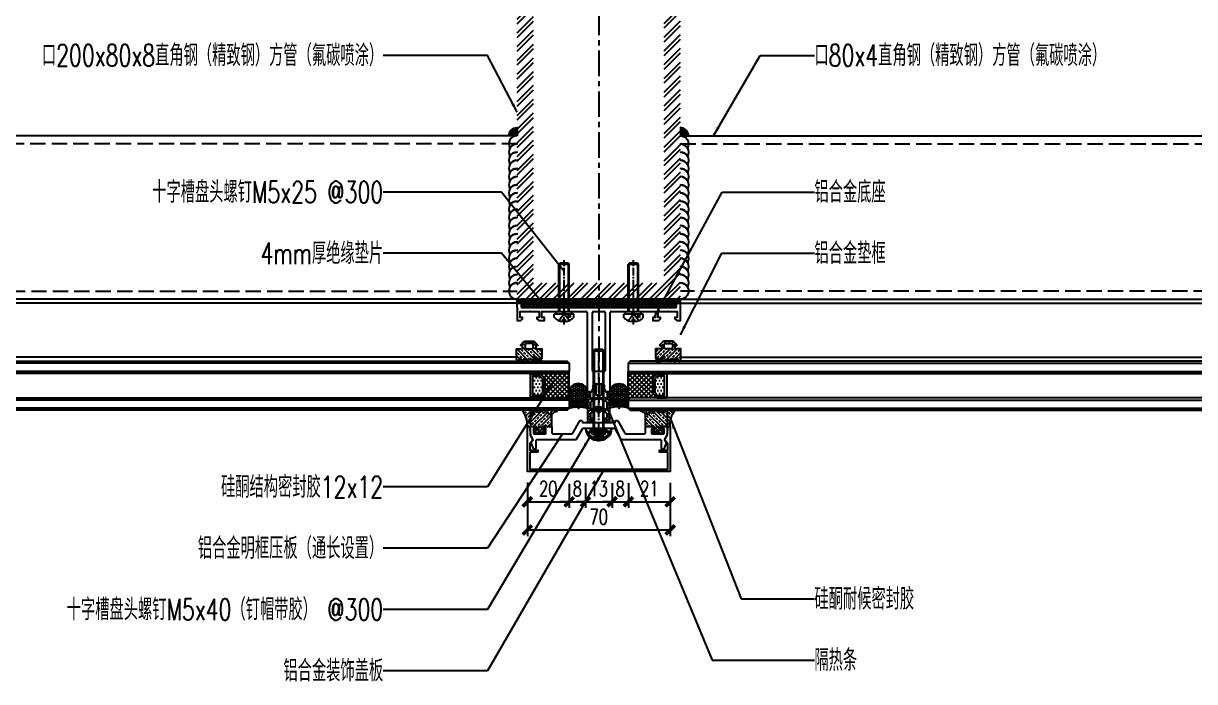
# Model space of a CAD drawing. Extents: x -160106 to 966792, y -663931 to 1550022.
# Drawn here: x -82953 to -82379, y -138871 to -138549 of the extents above; entities that cross this region are included whole.
import ezdxf
from ezdxf.enums import TextEntityAlignment as Align

# ---------------------------------------------------------------- set-up
doc = ezdxf.new("R2010")
doc.units = 0
for name, pattern in [('CENTER', [2, 1.25, -0.25, 0.25, -0.25]), ('ZN-CENTER', [2, 1.25, -0.25, 0.25, -0.25]), ('ZN-DASH', [0.35, 0.25, -0.1])]:
    doc.linetypes.add(name, pattern=pattern)
for name, color, linetype in [('!ZN1-填充-8', 8, 'Continuous'), ('!ZN1-文字-7', 7, 'Continuous'), ('!ZN1-标注-173', 173, 'Continuous'), ('!ZN3-玻璃幕墙-4', 4, 'Continuous'), ('!ZN4-焊缝-8', 8, 'Continuous'), ('!ZN4-辅助材料-1', 1, 'Continuous'), ('!ZN4-配件-11', 11, 'Continuous'), ('!ZN5-钢材投影-40', 40, 'Continuous'), ('!ZN5-铝材投影-112', 112, 'Continuous'), ('!ZN5-铝材断面-6', 6, 'Continuous'), ('!ZN6-虚线-8', 8, 'ZN-DASH'), ('A_Hatch', 8, 'Continuous'), ('bz', 1, 'Continuous'), ('DIM', 173, 'Continuous'), ('pj', 4, 'Continuous'), ('TC', 130, 'Continuous'), ('user', 7, 'Continuous'), ('ZD-BOX', 11, 'Continuous'), ('ZX', 240, 'CENTER'), ('型材截面颜色', 253, 'Continuous'), ('焊缝', 8, 'Continuous')]:
    doc.layers.add(name, color=color, linetype=linetype)
doc.styles.add('DHTEXT-1', font='ROMANS.shx', dxfattribs={"width": 0.7, "bigfont": 'CHINESE.shx'})
doc.styles.add('ZNDimTStyle', font='ROMANS.shx', dxfattribs={"width": 0.7, "bigfont": 'CHINESE.shx'})
doc.styles.add('ZNTextStyle', font='ROMANS.shx', dxfattribs={"width": 0.7, "bigfont": 'CHINESE.shx'})
doc.dimstyles.new('ZN3', dxfattribs={"dimscale": 3, "dimtxt": 2.5, "dimasz": 1.5, "dimexe": 1, "dimexo": 2, "dimgap": 0.9, "dimtad": 1, "dimdec": 0, "dimdsep": 46, "dimtxsty": 'DHTEXT-1', "dimblk": 'ARCHTICK', "dimcen": 2.5, "dimclrd": 173, "dimclre": 173, "dimclrt": 7, "dimazin": 2, "dimtfac": 1, "dimtix": 1, "dimtmove": 2, "dimatfit": 3, "dimfxl": 0, "dimarcsym": 0})
doc.dimstyles.new('ZN机械-3', dxfattribs={"dimscale": 3, "dimtxt": 2.5, "dimasz": 1.5, "dimexe": 1, "dimexo": 2, "dimgap": 0.9, "dimtad": 1, "dimdec": 0, "dimzin": 0, "dimdsep": 46, "dimtxsty": 'ZNDimTStyle', "dimcen": 2.5, "dimdle": 1, "dimclrd": 173, "dimclre": 173, "dimclrt": 7, "dimazin": 2, "dimtfac": 1, "dimtdec": 4, "dimtix": 1, "dimtmove": 2, "dimatfit": 3, "dimfxl": 0, "dimfrac": 2, "dimtolj": 1, "dimtzin": 0, "dimarcsym": 0})
pattern_1 = [(45, (-63849.03507, 7998.2761), (0.2525697034, 0.9260889125), [1.190625, -0.238125, 0, -0.238125])]

# ---------------------------------------------------------------- blocks, each defined once
blk = doc.blocks.new('20250822084406')
at = {"layer": 'A_Hatch'}
h = blk.add_hatch(dxfattribs=at)
h.set_pattern_fill('ANSI32', color=256)
h.set_pattern_definition([(45, (-40, -1e-07), (-3.3676, 3.3676), []), (45, (-37.755, -1e-07), (-3.3676, 3.3676), [])])
h.paths.add_polyline_path([(40, 200), (-40, 200), (-40, 0), (40, 0)])
h.paths.add_polyline_path([(-32, 8), (-32, 192), (32, 192), (32, 8)], flags=16)
blk = doc.blocks.new('基准点')
at = {"layer": 'bz'}
h = blk.add_hatch(color=256, dxfattribs=at)
h.paths.add_polyline_path([(0, 0), (1, 0, 0.414214), (0, 1)])
h.paths.add_polyline_path([(0, 0), (-1, 0, 0.414214), (0, -1)])
for p, q in [((-1, 0), (1, 0)), ((0, 1), (0, -1))]:
    blk.add_line(p, q, dxfattribs=at)
blk.add_circle((0, 0), 1, dxfattribs=at)
blk = doc.blocks.new('20250413090259')
at = {"layer": 'TC', "ltscale": 100}
h = blk.add_hatch(dxfattribs=at)
h.set_pattern_fill('ANSI33', color=256, scale=0.8, style=0)
h.set_pattern_definition([(45, (-231726.0832, -195873.9887), (-1.796051224, 1.796051224), []), (45, (-231724.2872, -195873.9887), (-1.796051224, 1.796051224), [1.27, -0.635])])
edge = h.paths.add_edge_path()
edge.add_arc((-10.47, 1.89), 12.96, 358.10574, 395.75031)
edge.add_line((0.05, 9.46), (3.95, 9.46))
edge.add_line((3.95, 9.46), (3.95, 1.47))
edge.add_line((3.95, 1.47), (2.49, 1.46))
h = blk.add_hatch(dxfattribs=at)
h.set_pattern_fill('ANSI33', color=256, scale=0.8, style=0)
h.set_pattern_definition([(45, (3.953, -1.9913), (-1.79605, 1.79605), []), (45, (5.749, -1.9913), (-1.79605, 1.79605), [1.27, -0.635])])
edge = h.paths.add_edge_path()
edge.add_line((6.6, 9.3), (6.01, 8.31))
edge.add_arc((5.66, 8.65), 0.49, 223.94974, 315.82778, ccw=False)
edge.add_line((5.31, 8.31), (4.72, 9.32))
edge.add_arc((4.47, 9.17), 0.3, 30.04137, 149.83993)
edge.add_line((4.21, 9.32), (3.95, 8.58))
edge.add_line((3.95, 8.58), (3.95, 1.47))
edge.add_line((3.95, 1.47), (5.47, 1.47))
edge.add_line((5.47, 1.47), (6.38, 1.7))
edge.add_arc((6.45, 1.41), 0.3, 0, 104.32272, ccw=False)
edge.add_line((6.75, 1.41), (6.75, -0.13))
edge.add_line((6.75, -0.13), (5.65, -0.13))
edge.add_line((5.65, -0.13), (5.65, -0.43))
edge.add_line((5.65, -0.43), (6.58, -1.91))
edge.add_arc((6.79, -1.69), 0.3, 224.80445, 299.5115)
edge.add_line((6.94, -1.96), (7.59, -1.33))
edge.add_line((7.59, -1.33), (9.42, -1.34))
edge.add_line((9.42, -1.34), (10.05, -1.93))
edge.add_arc((10.19, -1.67), 0.3, 242.24146, 315)
edge.add_line((10.4, -1.88), (11.35, -0.44))
edge.add_line((11.35, -0.44), (11.35, -0.14))
edge.add_line((11.35, -0.14), (10.25, -0.14))
edge.add_line((10.25, -0.14), (10.25, 1.4))
edge.add_arc((10.55, 1.4), 0.3, 75.67728, 180, ccw=False)
edge.add_line((10.63, 1.69), (11.53, 1.46))
edge.add_line((11.53, 1.46), (14.55, 1.46))
edge.add_line((14.55, 1.46), (14.55, 7.36))
edge.add_arc((17.24, 5.8), 3.11, 102.90717, 149.79429, ccw=False)
edge.add_line((16.55, 8.83), (17.05, 8.94))
edge.add_line((17.05, 8.94), (17.15, 9.11))
edge.add_line((17.15, 9.11), (17.06, 9.38))
edge.add_line((17.06, 9.38), (16.89, 9.46))
edge.add_line((16.89, 9.46), (15.39, 9.46))
edge.add_arc((15.39, 7.96), 1.5, 90, 145.12467)
edge.add_line((14.16, 8.82), (13.86, 7.59))
edge.add_arc((13.45, 7.88), 0.5, 209.79462, 325.12467, ccw=False)
edge.add_line((13.01, 7.63), (12.06, 9.29))
edge.add_arc((11.73, 9.02), 0.428, 40.36708, 138.6994)
edge.add_line((11.41, 9.3), (10.82, 8.31))
edge.add_arc((10.56, 8.47), 0.3, 210.46554, 329.03624, ccw=False)
edge.add_line((10.3, 8.32), (9.73, 9.3))
edge.add_arc((9.37, 8.94), 0.503, 44.91652, 135.29533)
edge.add_line((9.01, 9.3), (8.43, 8.3))
edge.add_arc((8.09, 8.62), 0.465, 222.9842, 317.23781, ccw=False)
edge.add_line((7.75, 8.3), (7.17, 9.3))
edge.add_arc((6.88, 9.13), 0.333, 30.40137, 148.17396)
at = {"layer": 'pj', "elevation": 0}
for points in [[(6.6, 9.3), (6.01, 8.31, -0.423847), (5.31, 8.31), (4.72, 9.32, 0.576179), (4.21, 9.32), (3.95, 8.58), (3.95, 1.47), (5.47, 1.47), (6.38, 1.7, -0.489477), (6.75, 1.41), (6.75, -0.13), (5.65, -0.13), (5.65, -0.43), (6.58, -1.91, 0.338029), (6.94, -1.96), (7.59, -1.33), (9.42, -1.34), (10.05, -1.93, 0.328583), (10.4, -1.88), (11.35, -0.44), (11.35, -0.14), (10.25, -0.14), (10.25, 1.4, -0.489477), (10.63, 1.69), (11.53, 1.46), (14.55, 1.46), (14.55, 7.36, -0.207487), (16.55, 8.83), (17.05, 8.94), (17.15, 9.11), (17.06, 9.38), (16.89, 9.46), (15.39, 9.46, 0.245275), (14.16, 8.82), (13.86, 7.59, -0.550494), (13.01, 7.63), (12.06, 9.29, 0.457479), (11.41, 9.3), (10.82, 8.31, -0.569065), (10.3, 8.32), (9.73, 9.3, 0.416151), (9.01, 9.3), (8.43, 8.3, -0.436129), (7.75, 8.3), (7.17, 9.3, 0.564464), (6.6, 9.3)], [(7.65, 0.89), (7.64, 0.78, -0.414214), (8.14, 1.28), (8.87, 1.27, -0.414214), (9.37, 0.77), (9.37, 0.07, -0.414214), (8.87, -0.43), (8.14, -0.43, -0.414214), (7.64, 0.07), (7.64, 0.78)]]:
    blk.add_lwpolyline(points, format="xyb", dxfattribs=at)
at = {"layer": 'pj'}
blk.add_arc((-10.43, 1.91, 0), 12.92, 358.00776, 35.78393, dxfattribs=at)
blk = doc.blocks.new('A$C01A31ABE')
at = {"layer": 'TC'}
h = blk.add_hatch(dxfattribs=at)
h.set_pattern_fill('ANSI37', color=256, scale=0.6, style=0)
h.set_pattern_definition([(45, (-143548.0703, -10930.8618), (-1.347038418, 1.347038418), []), (135, (-143548.0703, -10930.8618), (-1.347038418, -1.347038418), [])])
edge = h.paths.add_edge_path()
edge.add_arc((-2.9, 2.04), 0.2, 116.56505, 180, ccw=False)
edge.add_line((-2.99, 2.22), (-2.81, 2.31))
edge.add_arc((-2.9, 2.49), 0.2, 296.56505, 386.56505)
edge.add_line((-2.72, 2.58), (-3.33, 3.79))
edge.add_arc((-3.5, 3.7), 0.2, 26.56505, 90)
edge.add_line((-3.5, 3.9), (-4.18, 3.9))
edge.add_arc((-4.18, 3.7), 0.2, 90, 180)
edge.add_line((-4.38, 3.7), (-4.38, -1.2))
edge.add_arc((-4.88, -1.2), 0.5, -99.16447, 0, ccw=False)
edge.add_line((-4.96, -1.7), (-5.52, -1.61))
edge.add_arc((-5.6, -2.1), 0.5, 80.83553, 99.16447)
edge.add_line((-5.68, -1.61), (-6.22, -1.69))
edge.add_line((-6.22, -1.69), (-6.24, -1.7))
edge.add_arc((-6.32, -1.2), 0.5, 180, 279.16447, ccw=False)
edge.add_line((-6.82, -1.2), (-6.82, 3.7))
edge.add_arc((-7.02, 3.7), 0.2, 0, 90)
edge.add_line((-7.02, 3.9), (-7.7, 3.9))
edge.add_arc((-7.7, 3.7), 0.2, 90, 153.43495)
edge.add_line((-7.87, 3.79), (-8.48, 2.58))
edge.add_arc((-8.3, 2.49), 0.2, 153.43495, 243.43495)
edge.add_line((-8.39, 2.31), (-8.21, 2.22))
edge.add_arc((-8.3, 2.04), 0.2, 0, 63.43495, ccw=False)
edge.add_line((-8.1, 2.04), (-8.1, -2.4))
edge.add_arc((-8.6, -2.4), 0.5, -63.62073, 0, ccw=False)
edge.add_line((-8.38, -2.85), (-8.95, -3.13))
edge.add_arc((-9.2, -2.7), 0.5, 180, 300.25644, ccw=False)
edge.add_line((-9.7, -2.7), (-9.7, -0.2))
edge.add_arc((-9.9, -0.2), 0.2, 0, 90)
edge.add_line((-9.9, 0), (-10.9, 0))
edge.add_arc((-10.9, -0.2), 0.2, 90, 180)
edge.add_line((-11.1, -0.2), (-11.1, -14.8))
edge.add_arc((-10.9, -14.8), 0.2, 180, 270)
edge.add_line((-10.9, -15), (-9.29, -15))
edge.add_arc((-9.29, -14.8), 0.2, 270, 317.48955)
edge.add_line((-9.14, -14.94), (-8.15, -13.86))
edge.add_arc((-8.3, -13.72), 0.2, 317.48955, 360)
edge.add_line((-8.1, -13.72), (-8.1, -13.2))
edge.add_arc((-8.3, -13.2), 0.2, 0, 90)
edge.add_line((-8.3, -13), (-9.3, -13))
edge.add_arc((-9.3, -12.8), 0.2, 180, 270, ccw=False)
edge.add_line((-9.5, -12.8), (-9.5, -10.48))
edge.add_arc((-9.3, -10.48), 0.2, 116.37927, 180, ccw=False)
edge.add_line((-9.39, -10.3), (-5.82, -8.53))
edge.add_arc((-5.6, -8.98), 0.5, 63.62073, 116.37927, ccw=False)
edge.add_line((-5.38, -8.53), (-1.81, -10.3))
edge.add_arc((-1.9, -10.48), 0.2, 0, 63.62073, ccw=False)
edge.add_line((-1.7, -10.48), (-1.7, -12.8))
edge.add_arc((-1.9, -12.8), 0.2, 270, 360, ccw=False)
edge.add_line((-1.9, -13), (-2.9, -13))
edge.add_arc((-2.9, -13.2), 0.2, 90, 180)
edge.add_line((-3.1, -13.2), (-3.1, -13.72))
edge.add_arc((-2.9, -13.72), 0.2, 180, 222.51045)
edge.add_line((-3.05, -13.86), (-2.06, -14.94))
edge.add_arc((-1.91, -14.8), 0.2, 222.51045, 270)
edge.add_line((-1.91, -15), (-0.3, -15))
edge.add_arc((-0.3, -14.8), 0.2, 270, 360)
edge.add_line((-0.1, -14.8), (-0.1, -0.2))
edge.add_arc((-0.3, -0.2), 0.2, 0, 90)
edge.add_line((-0.3, 0), (-1.3, 0))
edge.add_arc((-1.3, -0.2), 0.2, 90, 180)
edge.add_line((-1.5, -0.2), (-1.5, -2.7))
edge.add_arc((-2, -2.7), 0.5, 239.74356, 360, ccw=False)
edge.add_line((-2.25, -3.13), (-2.82, -2.85))
edge.add_arc((-2.6, -2.4), 0.5, 180, 243.62073, ccw=False)
edge.add_line((-3.1, -2.4), (-3.1, 2.04))
edge = h.paths.add_edge_path(flags=16)
edge.add_line((-5.38, -3.03), (-1.81, -4.8))
edge.add_arc((-1.9, -4.98), 0.2, 0, 63.62073, ccw=False)
edge.add_line((-1.7, -4.98), (-1.7, -8.1))
edge.add_arc((-2.2, -8.1), 0.5, 243.62073, 360, ccw=False)
edge.add_line((-2.42, -8.55), (-5.16, -7.19))
edge.add_arc((-5.6, -8.09), 1, 63.62063, 116.37937)
edge.add_line((-6.04, -7.19), (-8.78, -8.55))
edge.add_arc((-9, -8.1), 0.5, 180, 296.37927, ccw=False)
edge.add_line((-9.5, -8.1), (-9.5, -4.98))
edge.add_arc((-9.3, -4.98), 0.2, 116.37927, 180, ccw=False)
edge.add_line((-9.39, -4.8), (-5.82, -3.03))
edge.add_arc((-5.6, -3.48), 0.5, 63.62038, 116.37962, ccw=False)
at = {"layer": 'pj'}
for points in [[(-3.1, 2.04, -0.284079), (-2.99, 2.22), (-2.81, 2.31, 0.414214), (-2.72, 2.58), (-3.33, 3.79, 0.284079), (-3.5, 3.9), (-4.18, 3.9, 0.414214), (-4.38, 3.7), (-4.38, -1.2, -0.461877), (-4.96, -1.7), (-5.52, -1.61, 0.080146), (-5.68, -1.61), (-6.22, -1.69), (-6.24, -1.7, -0.461877), (-6.82, -1.2), (-6.82, 3.7, 0.414214), (-7.02, 3.9), (-7.7, 3.9, 0.284079), (-7.87, 3.79), (-8.48, 2.58, 0.414214), (-8.39, 2.31), (-8.21, 2.22, -0.284079), (-8.1, 2.04), (-8.1, -2.4, -0.284955), (-8.38, -2.85), (-8.95, -3.13, -0.578843), (-9.7, -2.7), (-9.7, -0.2, 0.414214), (-9.9, 0), (-10.9, 0, 0.414214), (-11.1, -0.2), (-11.1, -14.8, 0.414214), (-10.9, -15), (-9.29, -15, 0.21023), (-9.14, -14.94), (-8.15, -13.86, 0.187644), (-8.1, -13.72), (-8.1, -13.2, 0.414214), (-8.3, -13), (-9.3, -13, -0.414214), (-9.5, -12.8), (-9.5, -10.48, -0.284955), (-9.39, -10.3), (-5.82, -8.53, -0.234357), (-5.38, -8.53), (-1.81, -10.3, -0.284955), (-1.7, -10.48), (-1.7, -12.8, -0.414214), (-1.9, -13), (-2.9, -13, 0.414214), (-3.1, -13.2), (-3.1, -13.72, 0.187644), (-3.05, -13.86), (-2.06, -14.94, 0.21023), (-1.91, -15), (-0.3, -15, 0.414214), (-0.1, -14.8), (-0.1, -0.2, 0.414214), (-0.3, 0), (-1.3, 0, 0.414214), (-1.5, -0.2), (-1.5, -2.7, -0.578843), (-2.25, -3.13), (-2.82, -2.85, -0.284955), (-3.1, -2.4)], [(-5.38, -3.03), (-1.81, -4.8, -0.284955), (-1.7, -4.98), (-1.7, -8.1, -0.556474), (-2.42, -8.55), (-5.16, -7.19, 0.234358), (-6.04, -7.19), (-8.78, -8.55, -0.556474), (-9.5, -8.1), (-9.5, -4.98, -0.284955), (-9.39, -4.8), (-5.82, -3.03, -0.23436)]]:
    blk.add_lwpolyline(points, format="xyb", close=True, dxfattribs=at)
blk = doc.blocks.new('20250822083029')
at = {"layer": '!ZN5-铝材断面-6', "elevation": 0}
for points in [[(-40, -2), (-40, 0), (-38, 0), (-38, -2)], [(-40, -2), (-40, -8.5), (-38.2, -8.5), (-37.3, -7.6), (-37.3, -7), (-38.5, -7), (-38.5, -4), (-34.05, -4), (-33.8, -3.8), (-33.55, -4), (-29.1, -4), (-29.1, -7), (-30.3, -7), (-30.3, -7.6), (-29.4, -8.5), (-26.5, -8.5), (-26.5, -7), (-27.9, -7), (-27.9, -4), (-6.1, -4)], [(6.1, -4), (27.9, -4), (27.9, -7), (26.5, -7), (26.5, -8.5), (29.4, -8.5), (30.3, -7.6), (30.3, -7), (29.1, -7), (29.1, -4), (33.55, -4), (33.8, -3.8), (34.05, -4), (38.5, -4), (38.5, -7), (37.3, -7), (37.3, -7.6), (38.2, -8.5), (40, -8.5), (40, -2), (40, 0), (38, 0), (38, -2), (-38, -2)], [(-5.6, -4.5), (-5.6, -43.4), (-3.5, -43.4), (-2.52, -41.45)], [(-3.1, -33), (-3.1, -4.5)], [(-2.6, -4), (2.6, -4)], [(2.52, -41.45), (3.5, -43.4), (5.6, -43.4), (5.6, -4.5)], [(3.1, -4.5), (3.1, -33)], [(2.6, -33.5), (-2.6, -33.5)], [(-2.88, -40.82), (-2.27, -39.61)], [(-2.1, -39.5), (2.1, -39.5)], [(2.27, -39.61), (2.88, -40.82)], [(-2.61, -41.18), (-2.79, -41.09)], [(2.79, -41.09), (2.61, -41.18)]]:
    blk.add_lwpolyline(points, dxfattribs=at)
at = {"layer": '!ZN5-铝材断面-6'}
for centre, major_axis, start_param, end_param in [((-6.1, -4.5), (0.354, 0.354), 5.497787, 7.068583), ((-2.6, -4.5), (-0.354, 0.354), -0.785398, 0.785398), ((2.6, -4.5), (0.354, 0.354), 5.497787, 7.068583), ((6.1, -4.5), (-0.354, 0.354), -0.785398, 0.785398), ((-2.6, -33), (0.354, 0.354), 2.356194, 3.926991), ((2.6, -33), (-0.354, 0.354), 2.356194, 3.926991), ((-2.1, -39.7), (-0.141, 0.141), -0.785398, 0.321751), ((2.1, -39.7), (-0.141, 0.141), 4.390638, 5.497787), ((-2.7, -40.91), (-0.141, 0.141), 0.321751, 1.892547), ((-2.7, -41.36), (0.141, 0.141), 5.497787, 6.604936), ((-2.7, -41.36), (-0.141, 0.141), 3.463343, 3.926991), ((2.7, -41.36), (-0.141, 0.141), -0.321751, 0.785398), ((2.7, -41.36), (0.141, 0.141), 2.356194, 2.819842), ((2.7, -40.91), (0.141, 0.141), 4.390638, 5.961435)]:
    blk.add_ellipse(centre, major_axis=major_axis, ratio=1, start_param=start_param, end_param=end_param, dxfattribs=at)
blk = doc.blocks.new('*U736')
at = {"color": 0, "linetype": 'ZN-CENTER', "ltscale": 3}
blk.add_line((-6.35, 0), (25.15, 0), dxfattribs=at)
at = {"linetype": 'ByBlock', "ltscale": 10}
for p, q in [((-5, 0.5), (-4, 0.5)), ((-4.54, 2.61), (-1.3, 0.19)), ((-4, 0.5), (-4, -0.5)), ((-2.9, 4.75), (-1.3, 4.75)), ((-1.75, 0.53), (-1.75, 0)), ((-1.3, -4.75), (-1.3, 4.75)), ((-1.3, -3.85), (-1.3, 3.85)), ((-1.3, 3.85), (0, 3.85)), ((0, 0), (-1.3, 0.93)), ((0, -0.7), (-1.3, 0.24)), ((0, 3.85), (0, -3.85)), ((0, 2.5), (22.95, 2.5)), ((0, 2.13), (23.6, 2.13)), ((22.95, -2.5), (22.95, 2.5)), ((22.95, 2.5), (23.7, 2.07)), ((23.7, -2.07), (23.7, 2.07)), ((-4, -0.5), (-5, -0.5)), ((-4.54, -2.61), (-1.3, -0.19)), ((-2.9, -4.75), (-1.3, -4.75)), ((-1.75, -0.53), (-1.75, 0)), ((-1.3, -3.85), (0, -3.85)), ((0, -2.12), (23.6, -2.12)), ((0, -2.5), (22.95, -2.5)), ((22.95, -2.5), (23.7, -2.07))]:
    blk.add_line(p, q, dxfattribs=at)
for centre, start, end in [((0.56, 0.39), 128.43345, 178.89606), ((0.56, -0.39), 181.10394, 231.56655)]:
    blk.add_arc(centre, 5.56, start, end, dxfattribs=at)
at = {"layer": 'Defpoints', "color": 0, "ltscale": 10, "style": 'DHTEXT-1', "width": 0.7}
blk.add_text('M5', height=1, rotation=90, dxfattribs=at).set_placement((-1.91, -2.64), align=Align.CENTER)
blk = doc.blocks.new('*U3376')
at = {"layer": '!ZN1-填充-8'}
h = blk.add_hatch(dxfattribs=at)
h.set_pattern_fill('ANSI37', color=256, scale=0.5, style=0)
h.set_pattern_definition([(45, (6, 0), (-1.12253, 1.12253), []), (135, (6, 0), (-1.12253, -1.12253), [])])
h.paths.add_polyline_path([(0, 5), (0, 19), (1, 18), (14, 18), (14, 17.75), (12, 15.75), (12, 8.25), (14, 6.25), (14, 6), (1, 6)])
for points in [[(18.75, 18), (14, 18), (14, 17.75), (18.75, 17.75)], [(18.75, 6.25), (14, 6.25), (14, 6), (18.75, 6)]]:
    blk.add_hatch(color=256, dxfattribs=at).paths.add_polyline_path(points)
h = blk.add_hatch(dxfattribs=at)
h.set_pattern_fill('DOTS', color=8, style=0)
h.set_pattern_definition([(0, (6, 0), (0.79375, 1.5875), [0, -1.5875])])
h.paths.add_polyline_path([(13, 15.34), (13, 8.66), (14.41, 7.25), (17.8, 7.25), (17.8, 16.75), (14.41, 16.75)])
for p, q in [((0, 23), (473.5, 23)), ((0, 19), (473.5, 19)), ((0, 5), (473.5, 5)), ((0, 1), (473.5, 1))]:
    blk.add_line(p, q, dxfattribs=at)
at = {"layer": '!ZN3-玻璃幕墙-4'}
for points in [[(473.5, 24), (1, 24), (0, 23), (0, 19), (1, 18), (473.5, 18)], [(473.5, 6), (1, 6), (0, 5), (0, 1), (1, 0), (473.5, 0)]]:
    blk.add_lwpolyline(points, dxfattribs=at)
at = {"layer": '!ZN4-辅助材料-1'}
for points in [[(0, 5), (0, 19), (1, 18), (14, 18), (14, 17.75), (12, 15.75), (12, 8.25), (12, 8.25), (14, 6.25), (14, 6), (1, 6), (0, 5)], [(12, 15.75), (12, 8.25), (14, 6.25), (19, 6.25), (19, 17.75), (14, 17.75)], [(18.75, 18), (14, 18), (14, 17.75), (18.75, 17.75)], [(13, 15.34), (13, 8.66), (14.41, 7.25), (17.8, 7.25), (17.8, 16.75), (14.41, 16.75)], [(18.75, 6.25), (14, 6.25), (14, 6), (18.75, 6)]]:
    blk.add_lwpolyline(points, close=True, dxfattribs=at)
blk.add_lwpolyline([(18.4, 17.75), (18.4, 17.65), (14.04, 17.65), (12.1, 15.71), (12.1, 8.29), (14.04, 6.35), (18.4, 6.35), (18.4, 6.25), (18.4, 6.35)], dxfattribs=at)
at = {"layer": 'Defpoints', "color": 250}
for p in [(0, 24), (0, 18), (0, 6), (12, 6), (0, 0)]:
    blk.add_point(p, dxfattribs=at)
blk = doc.blocks.new('20250822090644')
at = {"layer": '!ZN1-填充-8', "ltscale": 50}
h = blk.add_hatch(dxfattribs=at)
h.set_pattern_fill('NET3', color=256, scale=0.5)
h.set_pattern_definition([(0, (-63849.0344, 7996.2761), (0, 1.5875), []), (60, (-63849.0344, 7996.2761), (-1.37481533, 0.79375), []), (120, (-63849.0344, 7996.2761), (-1.37481533, -0.79375), [])])
h.paths.add_polyline_path([(-38, -4), (38, -4), (38, -0.01), (-38, 0)])
at = {"layer": '型材截面颜色', "ltscale": 60}
h = blk.add_hatch(dxfattribs=at)
h.set_pattern_fill('ANSI36', color=256, scale=0.3)
h.set_pattern_definition(pattern_1)
h.paths.add_polyline_path([(-40, 0), (-38, 0), (-38, -2), (-40, -2)])
h = blk.add_hatch(dxfattribs=at)
h.set_pattern_fill('ANSI36', color=256, scale=0.3)
h.set_pattern_definition(pattern_1)
h.paths.add_polyline_path([(40, 0), (38, 0), (38, -2), (40, -2)])
at = {"layer": '!ZN4-辅助材料-1'}
for points in [[(-38, -4), (38, -4), (38, 0), (-38, 0)], [(-40, 0), (-38, 0), (-38, -2), (-40, -2)], [(40, 0), (38, 0), (38, -2), (40, -2)]]:
    blk.add_lwpolyline(points, close=True, dxfattribs=at)
blk = doc.blocks.new('16胶缝')
at = {"layer": '!ZN1-填充-8', "ltscale": 0.1}
h = blk.add_hatch(dxfattribs=at)
h.set_pattern_fill('HONEY', color=256, scale=10, style=0)
h.set_pattern_definition([(5e-15, (-19679.56, -11324.3713), (1.875, 1.08253175), [1.25, -2.5]), (120, (-19679.56, -11324.3713), (-1.874999996, 1.082531757), [1.25, -2.5]), (60, (-19679.56, -11324.3713), (4e-09, 2.165063507), [-2.5, 1.25])])
edge = h.paths.add_edge_path()
edge.add_ellipse((8, 13.4), major_axis=(0, -8.15), ratio=0.981746, start_angle=0, end_angle=360)
h = blk.add_hatch(dxfattribs=at)
h.set_pattern_fill('ANSI36', color=256, scale=10, style=0)
h.set_pattern_definition([(45, (-19679.5754, -11324.3713), (0.66291261, 2.43067956), [3.125, -0.625, 0, -0.625])])
edge = h.paths.add_edge_path()
edge.add_ellipse((8, 13.4), major_axis=(0.87, 8.1), ratio=0.981332, start_angle=124.6263, end_angle=247.3977, ccw=False)
edge.add_arc((0, 10.2), 1.2, 269.9716, 324.4867, ccw=False)
edge.add_line((0, 9), (0, 0))
edge.add_arc((8, -24.9), 26.2, 432.2032, 467.7968, ccw=False)
edge.add_line((16, 0), (16, 9))
edge.add_arc((16, 10.2), 1.23, 216.5906, 269.6986, ccw=False)
at = {"layer": '!ZN4-辅助材料-1', "color": 1, "ltscale": 0.1}
blk.add_arc((8, -24.9), 26.2, 72.2032, 107.7968, dxfattribs=at)
blk.add_ellipse((8, 13.4), major_axis=(0, -8.15), ratio=0.981746, dxfattribs=at)
blk.add_point((8, 0), dxfattribs=at)
blk = doc.blocks.new('胶缝断面')
at = {"color": 7, "ltscale": 0.1, "extrusion": (0, 0, -1), "zscale": -1, "rotation": 180}
blk.add_blockref('16胶缝', (8, 0), dxfattribs=at)
blk = doc.blocks.new('胶缝')
at = {"layer": '!ZN4-辅助材料-1', "rotation": 180}
blk.add_blockref('胶缝断面', (0, 0), dxfattribs=at)
blk = doc.blocks.new('*U723')
at = {"color": 0, "linetype": 'ZN-CENTER', "ltscale": 3}
blk.add_line((-6.35, 0), (40.15, 0), dxfattribs=at)
at = {"linetype": 'ByBlock', "ltscale": 10}
for p, q in [((-5, 0.5), (-4, 0.5)), ((-4.54, 2.61), (-1.3, 0.19)), ((-4, 0.5), (-4, -0.5)), ((-2.9, 4.75), (-1.3, 4.75)), ((-1.75, 0.53), (-1.75, 0)), ((-1.3, -4.75), (-1.3, 4.75)), ((-1.3, -3.85), (-1.3, 3.85)), ((-1.3, 3.85), (0, 3.85)), ((0, 0), (-1.3, 0.93)), ((0, -0.7), (-1.3, 0.24)), ((0, 3.85), (0, -3.85)), ((0, 2.5), (37.95, 2.5)), ((0, 2.13), (38.6, 2.13)), ((37.95, -2.5), (37.95, 2.5)), ((37.95, 2.5), (38.7, 2.07)), ((38.7, -2.07), (38.7, 2.07)), ((-4, -0.5), (-5, -0.5)), ((-4.54, -2.61), (-1.3, -0.19)), ((-2.9, -4.75), (-1.3, -4.75)), ((-1.75, -0.53), (-1.75, 0)), ((-1.3, -3.85), (0, -3.85)), ((0, -2.12), (38.6, -2.12)), ((0, -2.5), (37.95, -2.5)), ((37.95, -2.5), (38.7, -2.07))]:
    blk.add_line(p, q, dxfattribs=at)
for centre, start, end in [((0.56, 0.39), 128.43345, 178.89606), ((0.56, -0.39), 181.10394, 231.56655)]:
    blk.add_arc(centre, 5.56, start, end, dxfattribs=at)
at = {"layer": 'Defpoints', "color": 0, "ltscale": 10, "style": 'DHTEXT-1', "width": 0.7}
blk.add_text('M5', height=1, rotation=90, dxfattribs=at).set_placement((-1.91, -2.64), align=Align.CENTER)
blk = doc.blocks.new('20250822101237', base_point=(-89575.74, -87351.62))
at = {"layer": '!ZN5-铝材断面-6', "elevation": 0}
blk.add_lwpolyline([(-89584.6, -87350.62), (-89584.24, -87350.62, -0.414214), (-89583.74, -87351.12), (-89583.74, -87351.62), (-89567.74, -87351.62), (-89567.74, -87351.12, -0.414214), (-89567.24, -87350.62), (-89566.87, -87350.62, -0.267949), (-89566.44, -87350.87), (-89562.97, -87356.87, 0.267949), (-89562.54, -87357.12), (-89553.33, -87357.12, 0.414214), (-89552.83, -87356.62), (-89552.83, -87354.12, -0.414214), (-89552.33, -87353.62), (-89549.11, -87353.62, -0.339454), (-89548.63, -87353.99), (-89548.54, -87354.31, -0.493145), (-89548.78, -87354.62), (-89549.53, -87354.62, 0.414214), (-89549.83, -87354.92), (-89549.83, -87356.82, 0.414214), (-89549.53, -87357.12), (-89544.03, -87357.12, 0.414214), (-89543.73, -87356.82), (-89543.73, -87354.92, 0.414214), (-89544.03, -87354.62), (-89544.78, -87354.62, -0.493145), (-89545.03, -87354.31), (-89544.94, -87353.99, -0.339454), (-89544.46, -87353.62), (-89542.73, -87353.62, -0.414214), (-89542.23, -87354.12), (-89542.23, -87357.6, -0.118647), (-89542.29, -87357.83), (-89543.32, -87359.85, 0.28644), (-89543.28, -87360.37), (-89542.78, -87361.04, -0.253363), (-89542.71, -87361.51), (-89543.72, -87364.29, -0.315299), (-89544.19, -87364.62), (-89544.46, -87364.62, -0.414214), (-89544.96, -87364.12), (-89544.96, -87360.62, 0.414214), (-89545.46, -87360.12), (-89564.27, -87360.12, -0.267949), (-89564.7, -87359.87), (-89567.59, -87354.87, 0.267949), (-89568.02, -87354.62), (-89583.45, -87354.62, 0.267949), (-89583.88, -87354.87), (-89586.77, -87359.87, -0.267949), (-89587.2, -87360.12), (-89606.01, -87360.12, 0.414214), (-89606.51, -87360.62), (-89606.51, -87364.12, -0.414214), (-89607.01, -87364.62), (-89607.28, -87364.62, -0.315299), (-89607.75, -87364.29), (-89608.76, -87361.51, -0.253363), (-89608.69, -87361.04), (-89608.19, -87360.37, 0.28644), (-89608.15, -87359.85), (-89609.18, -87357.83, -0.118647), (-89609.24, -87357.6), (-89609.24, -87354.12, -0.414214), (-89608.74, -87353.62), (-89607.01, -87353.62, -0.339454), (-89606.53, -87353.99), (-89606.44, -87354.31, -0.493145), (-89606.69, -87354.62), (-89607.44, -87354.62, 0.414214), (-89607.74, -87354.92), (-89607.74, -87356.82, 0.414214), (-89607.44, -87357.12), (-89601.94, -87357.12, 0.414214), (-89601.64, -87356.82), (-89601.64, -87354.92, 0.414214), (-89601.94, -87354.62), (-89602.69, -87354.62, -0.493145), (-89602.93, -87354.31), (-89602.84, -87353.99, -0.339454), (-89602.36, -87353.62), (-89599.14, -87353.62, -0.414214), (-89598.64, -87354.12), (-89598.64, -87356.62, 0.414214), (-89598.14, -87357.12), (-89588.93, -87357.12, 0.267949), (-89588.5, -87356.87), (-89585.03, -87350.87, -0.267949)], format="xyb", close=True, dxfattribs=at)
blk = doc.blocks.new('20250822101408', base_point=(-89575.74, -87283.22))
at = {"layer": '!ZN5-铝材断面-6', "elevation": 0}
blk.add_lwpolyline([(-89609.51, -87366.12), (-89609.51, -87374.42), (-89541.91, -87374.42), (-89541.91, -87366.12), (-89545.91, -87366.12), (-89545.91, -87365.12), (-89541.91, -87365.12), (-89541.91, -87362.12), (-89543.22, -87360.37, -0.28644), (-89543.27, -87359.85), (-89542.21, -87357.77), (-89541.71, -87353.62), (-89540.71, -87353.62), (-89540.71, -87375.62), (-89610.71, -87375.62), (-89610.71, -87353.62), (-89609.71, -87353.62), (-89609.21, -87357.77), (-89608.15, -87359.85, -0.28644), (-89608.19, -87360.37), (-89609.51, -87362.12), (-89609.51, -87365.12), (-89605.51, -87365.12), (-89605.51, -87366.12)], format="xyb", close=True, dxfattribs=at)
blk = doc.blocks.new('6mm-三元乙丙胶条')
at = {"layer": 'TC'}
h = blk.add_hatch(dxfattribs=at)
h.set_pattern_fill('ANSI33', color=256, scale=0.4, angle=-90, style=0)
h.set_pattern_definition([(135, (20798.4202, -134095.806), (-1.796051224, -1.796051224), []), (135, (20798.4202, -134094.01), (-1.796051224, -1.796051224), [1.27, -0.635])])
edge = h.paths.add_edge_path()
edge.add_arc((-0.75, 6.39), 12.39, 262.69501, 272.19432, ccw=False)
edge.add_line((-2.32, -5.9), (-4.11, -5.5))
edge.add_line((-4.11, -5.5), (-5.96, -4.83))
edge.add_arc((-6.13, -5.3), 0.5, 70.08359, 149.78868)
edge.add_line((-6.57, -5.05), (-7.04, -5.86))
edge.add_arc((-7.3, -5.71), 0.3, 210.04136, 329.78868, ccw=False)
edge.add_line((-7.56, -5.86), (-8.18, -4.79))
edge.add_arc((-8.39, -4.92), 0.25, 30.04136, 149.44404)
edge.add_line((-8.61, -4.79), (-9.24, -5.86))
edge.add_arc((-9.5, -5.71), 0.3, 210.12432, 329.44404, ccw=False)
edge.add_line((-9.76, -5.86), (-10.39, -4.77))
edge.add_arc((-10.61, -4.9), 0.25, 30.12432, 149.95864)
edge.add_line((-10.82, -4.77), (-11.45, -5.86))
edge.add_arc((-11.71, -5.71), 0.3, 210.16006, 329.95864, ccw=False)
edge.add_line((-11.97, -5.86), (-12.4, -5.12))
edge.add_line((-12.4, -5.12), (-12.4, 0))
edge.add_line((-12.4, 0), (-10.4, 0))
edge.add_line((-10.4, 0), (-9.88, -0.14))
edge.add_arc((-9.8, 0.15), 0.3, 255.00492, 360)
edge.add_line((-9.5, 0.15), (-9.5, 1.75))
edge.add_line((-9.5, 1.75), (-10.3, 1.75))
edge.add_line((-10.3, 1.75), (-10.3, 2.05))
edge.add_line((-10.3, 2.05), (-8.87, 3.48))
edge.add_line((-8.87, 3.48), (-8.27, 3.75))
edge.add_line((-8.27, 3.75), (-4.12, 3.75))
edge.add_line((-4.12, 3.75), (-3.51, 3.46))
edge.add_line((-3.51, 3.46), (-2.1, 2.05))
edge.add_line((-2.1, 2.05), (-2.1, 1.75))
edge.add_line((-2.1, 1.75), (-2.9, 1.75))
edge.add_line((-2.9, 1.75), (-2.9, 0.15))
edge.add_arc((-2.6, 0.15), 0.3, 180, 284.99508)
edge.add_line((-2.52, -0.14), (-2, 0))
edge.add_line((-2, 0), (0, 0))
edge.add_line((0, 0), (0, -4.61))
edge.add_arc((-0.2, -4.61), 0.2, -90, 0, ccw=False)
edge.add_line((-0.2, -4.81), (-1.61, -4.81))
edge.add_arc((-1.61, -4.31), 0.5, 245.98714, 270, ccw=False)
edge.add_line((-1.81, -4.77), (-4.11, -3.74))
edge.add_arc((-4.21, -3.97), 0.25, 65.98714, 228.36646)
edge.add_line((-4.38, -4.16), (-3.96, -4.53))
edge.add_arc((-0.57, 5.15), 10.26, 250.6786, 266.62256)
edge.add_line((-1.17, -5.09), (-0.66, -5.1))
edge.add_arc((-0.67, -5.7), 0.6, -4.08561, 88.85424, ccw=False)
edge.add_line((-0.07, -5.74), (-0.08, -5.81))
edge.add_arc((-0.28, -5.79), 0.2, 272.19432, 355.91439, ccw=False)
edge = h.paths.add_edge_path(flags=16)
edge.add_arc((-4.7, 2.25), 0.5, 0, 90)
edge.add_line((-4.7, 2.75), (-7.7, 2.75))
edge.add_arc((-7.7, 2.25), 0.5, 90, 180)
edge.add_line((-8.2, 2.25), (-8.2, 0.65))
edge.add_arc((-7.7, 0.65), 0.5, 180, 270)
edge.add_line((-7.7, 0.15), (-4.7, 0.15))
edge.add_arc((-4.7, 0.65), 0.5, 270, 360)
edge.add_line((-4.2, 0.65), (-4.2, 2.25))
at = {"layer": 'pj'}
blk.add_lwpolyline([(-0.27, -5.99, -0.041472), (-2.32, -5.9), (-4.11, -5.5), (-5.96, -4.83, 0.362514), (-6.57, -5.05), (-7.04, -5.86, -0.575881), (-7.56, -5.86), (-8.18, -4.79, 0.57388), (-8.61, -4.79), (-9.24, -5.86, -0.573399), (-9.76, -5.86), (-10.39, -4.77, 0.576387), (-10.82, -4.77), (-11.45, -5.86, -0.576179), (-11.97, -5.86), (-12.4, -5.12), (-12.4, 0), (-10.4, 0), (-9.88, -0.14, 0.493119), (-9.5, 0.15), (-9.5, 1.75), (-10.3, 1.75), (-10.3, 2.05), (-8.87, 3.48), (-8.27, 3.75), (-4.12, 3.75), (-3.51, 3.46), (-2.1, 2.05), (-2.1, 1.75), (-2.9, 1.75), (-2.9, 0.15, 0.493119), (-2.52, -0.14), (-2, 0), (0, 0), (0, -4.61, -0.414214), (-0.2, -4.81), (-1.61, -4.81, -0.105161), (-1.81, -4.77), (-4.11, -3.74, 0.856947), (-4.38, -4.16), (-3.96, -4.53, 0.069681), (-1.17, -5.09), (-0.66, -5.1, -0.429323), (-0.07, -5.74), (-0.08, -5.81, -0.382463), (-0.27, -5.99)], format="xyb", dxfattribs=at)
blk.add_lwpolyline([(-4.2, 2.25, 0.414214), (-4.7, 2.75), (-7.7, 2.75, 0.414214), (-8.2, 2.25), (-8.2, 0.65, 0.414214), (-7.7, 0.15), (-4.7, 0.15, 0.414214), (-4.2, 0.65)], format="xyb", close=True, dxfattribs=at)
blk = doc.blocks.new('*U3375')
at = {"layer": '!ZN4-焊缝-8', "ltscale": 20}
h = blk.add_hatch(color=8, dxfattribs=at)
h.dxf.hatch_style = 1
h.paths.add_polyline_path([(4, 80, 0.414214), (0, 84), (0, 80)])
blk.add_lwpolyline([(0, 80), (4, 80, 0.414214), (0, 84)], format="xyb", close=True, dxfattribs=at)
at = {"layer": '!ZN5-钢材投影-40', "ltscale": 0.3}
for p, q in [((0, 80), (447.97, 80)), ((0, 0), (447.97, 0))]:
    blk.add_line(p, q, dxfattribs=at)
at = {"layer": '!ZN5-铝材投影-112'}
for p, q in [((0, -2), (447.97, -2)), ((0.3, -28.4), (447.97, -28.4))]:
    blk.add_line(p, q, dxfattribs=at)
at = {"layer": '!ZN6-虚线-8', "ltscale": 30}
for p, q in [((0, 76), (447.97, 76)), ((447.97, 4), (0, 4))]:
    blk.add_line(p, q, dxfattribs=at)
at = {"layer": '焊缝', "ltscale": 100}
blk.add_lwpolyline([(0, 80, -0.57735), (3.47, 74, 0.267949), (0, 76, -0.57735), (3.47, 70, 0.267949), (0, 72, -0.57735), (3.47, 66, 0.267949), (0, 68, -0.57735), (3.47, 62, 0.267949), (0, 64, -0.57735), (3.47, 58, 0.267949), (0, 60, -0.57735), (3.47, 54, 0.267949), (0, 56, -0.57735), (3.47, 50, 0.267949), (0, 52, -0.57735), (3.47, 46, 0.267949), (0, 48, -0.57735), (3.47, 42, 0.267949), (0, 44, -0.57735), (3.47, 38, 0.267949), (0, 40, -0.57735), (3.47, 34, 0.267949), (0, 36, -0.57735), (3.47, 30, 0.267949), (0, 32, -0.57735), (3.47, 26, 0.267949), (0, 28, -0.57735), (3.47, 22, 0.267949), (0, 24, -0.57735), (3.47, 18, 0.267949), (0, 20, -0.57735), (3.47, 14, 0.267949), (0, 16, -0.57735), (3.47, 10, 0.267949), (0, 12, -0.57735), (3.47, 6, 0.267949), (0, 8, -1), (0, 0, -1)], format="xyb", dxfattribs=at)
blk = doc.blocks.new('_ArchTick')
at = {"color": 0, "linetype": 'ByBlock', "const_width": 0.4}
blk.add_lwpolyline([(-0.5, -0.5), (0.5, 0.5)], dxfattribs=at)
blk = doc.blocks.new('*D3360')
at = {"layer": 'Defpoints', "color": 0, "ltscale": 30, "transparency": 16777216}
for p in [(-82706.37, -138767.68), (-82636.37, -138767.68), (-82636.37, -138796.81)]:
    blk.add_point(p, dxfattribs=at)
at = {"layer": 'DIM', "color": 173, "linetype": 'ByBlock', "lineweight": -2, "ltscale": 30, "transparency": 16777216}
for p, q in [((-82706.37, -138773.68), (-82706.37, -138799.81)), ((-82636.37, -138773.68), (-82636.37, -138799.81)), ((-82706.37, -138796.81), (-82636.37, -138796.81))]:
    blk.add_line(p, q, dxfattribs=at)
at = {"layer": 'DIM', "color": 173, "lineweight": -2, "ltscale": 30, "transparency": 16777216, "xscale": 4.5, "yscale": 4.5, "zscale": 4.5, "rotation": 180}
blk.add_blockref('_ArchTick', (-82706.37, -138796.81), dxfattribs=at)
at = {"layer": 'DIM', "color": 173, "lineweight": -2, "ltscale": 30, "transparency": 16777216, "xscale": 4.5, "yscale": 4.5, "zscale": 4.5}
blk.add_blockref('_ArchTick', (-82636.37, -138796.81), dxfattribs=at)
at = {"layer": 'DIM', "color": 7, "ltscale": 30, "transparency": 16777216, "insert": (-82671.37, -138790.36), "char_height": 7.5, "attachment_point": 5, "style": 'DHTEXT-1'}
blk.add_mtext('70', dxfattribs=at)
blk = doc.blocks.new('*D3361')
at = {"layer": 'Defpoints', "color": 0, "ltscale": 30, "transparency": 16777216}
for p in [(-82656.87, -138767.93), (-82636.37, -138767.93), (-82636.37, -138783.04)]:
    blk.add_point(p, dxfattribs=at)
at = {"layer": 'DIM', "color": 173, "linetype": 'ByBlock', "lineweight": -2, "ltscale": 30, "transparency": 16777216}
for p, q in [((-82656.87, -138773.93), (-82656.87, -138786.04)), ((-82636.37, -138773.93), (-82636.37, -138786.04)), ((-82656.87, -138783.04), (-82636.37, -138783.04))]:
    blk.add_line(p, q, dxfattribs=at)
at = {"layer": 'DIM', "color": 173, "lineweight": -2, "ltscale": 30, "transparency": 16777216, "xscale": 4.5, "yscale": 4.5, "zscale": 4.5, "rotation": 180}
blk.add_blockref('_ArchTick', (-82656.87, -138783.04), dxfattribs=at)
at = {"layer": 'DIM', "color": 173, "lineweight": -2, "ltscale": 30, "transparency": 16777216, "xscale": 4.5, "yscale": 4.5, "zscale": 4.5}
blk.add_blockref('_ArchTick', (-82636.37, -138783.04), dxfattribs=at)
at = {"layer": 'DIM', "color": 7, "ltscale": 30, "transparency": 16777216, "insert": (-82646.62, -138776.59), "char_height": 7.5, "attachment_point": 5, "style": 'DHTEXT-1'}
blk.add_mtext('21', dxfattribs=at)
blk = doc.blocks.new('*D3362')
at = {"layer": 'Defpoints', "color": 0, "ltscale": 30, "transparency": 16777216}
for p in [(-82664.87, -138767.93), (-82656.87, -138767.93), (-82656.87, -138783.04)]:
    blk.add_point(p, dxfattribs=at)
at = {"layer": 'DIM', "color": 173, "linetype": 'ByBlock', "lineweight": -2, "ltscale": 30, "transparency": 16777216}
for p, q in [((-82664.87, -138773.93), (-82664.87, -138786.04)), ((-82656.87, -138773.93), (-82656.87, -138786.04)), ((-82664.87, -138783.04), (-82669.37, -138783.04)), ((-82664.87, -138783.04), (-82656.87, -138783.04)), ((-82656.87, -138783.04), (-82652.37, -138783.04))]:
    blk.add_line(p, q, dxfattribs=at)
at = {"layer": 'DIM', "color": 173, "lineweight": -2, "ltscale": 30, "transparency": 16777216, "xscale": 4.5, "yscale": 4.5, "zscale": 4.5}
blk.add_blockref('_ArchTick', (-82664.87, -138783.04), dxfattribs=at)
at = {"layer": 'DIM', "color": 173, "lineweight": -2, "ltscale": 30, "transparency": 16777216, "xscale": 4.5, "yscale": 4.5, "zscale": 4.5, "rotation": 180}
blk.add_blockref('_ArchTick', (-82656.87, -138783.04), dxfattribs=at)
at = {"layer": 'DIM', "color": 7, "ltscale": 30, "transparency": 16777216, "insert": (-82660.87, -138776.59), "char_height": 7.5, "attachment_point": 5, "style": 'DHTEXT-1'}
blk.add_mtext('8', dxfattribs=at)
blk = doc.blocks.new('*D3363')
at = {"layer": 'Defpoints', "color": 0, "ltscale": 30, "transparency": 16777216}
for p in [(-82677.87, -138767.93), (-82664.87, -138767.93), (-82664.87, -138783.04)]:
    blk.add_point(p, dxfattribs=at)
at = {"layer": 'DIM', "color": 173, "linetype": 'ByBlock', "lineweight": -2, "ltscale": 30, "transparency": 16777216}
for p, q in [((-82677.87, -138773.93), (-82677.87, -138786.04)), ((-82664.87, -138773.93), (-82664.87, -138786.04)), ((-82677.87, -138783.04), (-82682.37, -138783.04)), ((-82677.87, -138783.04), (-82664.87, -138783.04)), ((-82664.87, -138783.04), (-82660.37, -138783.04))]:
    blk.add_line(p, q, dxfattribs=at)
at = {"layer": 'DIM', "color": 173, "lineweight": -2, "ltscale": 30, "transparency": 16777216, "xscale": 4.5, "yscale": 4.5, "zscale": 4.5}
blk.add_blockref('_ArchTick', (-82677.87, -138783.04), dxfattribs=at)
at = {"layer": 'DIM', "color": 173, "lineweight": -2, "ltscale": 30, "transparency": 16777216, "xscale": 4.5, "yscale": 4.5, "zscale": 4.5, "rotation": 180}
blk.add_blockref('_ArchTick', (-82664.87, -138783.04), dxfattribs=at)
at = {"layer": 'DIM', "color": 7, "ltscale": 30, "transparency": 16777216, "insert": (-82671.37, -138776.59), "char_height": 7.5, "attachment_point": 5, "style": 'DHTEXT-1'}
blk.add_mtext('13', dxfattribs=at)
blk = doc.blocks.new('*D3364')
at = {"layer": 'Defpoints', "color": 0, "ltscale": 30, "transparency": 16777216}
for p in [(-82685.87, -138768.18), (-82677.87, -138767.93), (-82677.87, -138783.04)]:
    blk.add_point(p, dxfattribs=at)
at = {"layer": 'DIM', "color": 173, "linetype": 'ByBlock', "lineweight": -2, "ltscale": 30, "transparency": 16777216}
for p, q in [((-82685.87, -138774.18), (-82685.87, -138786.04)), ((-82677.87, -138773.93), (-82677.87, -138786.04)), ((-82685.87, -138783.04), (-82690.37, -138783.04)), ((-82685.87, -138783.04), (-82677.87, -138783.04)), ((-82677.87, -138783.04), (-82673.37, -138783.04))]:
    blk.add_line(p, q, dxfattribs=at)
at = {"layer": 'DIM', "color": 173, "lineweight": -2, "ltscale": 30, "transparency": 16777216, "xscale": 4.5, "yscale": 4.5, "zscale": 4.5}
blk.add_blockref('_ArchTick', (-82685.87, -138783.04), dxfattribs=at)
at = {"layer": 'DIM', "color": 173, "lineweight": -2, "ltscale": 30, "transparency": 16777216, "xscale": 4.5, "yscale": 4.5, "zscale": 4.5, "rotation": 180}
blk.add_blockref('_ArchTick', (-82677.87, -138783.04), dxfattribs=at)
at = {"layer": 'DIM', "color": 7, "ltscale": 30, "transparency": 16777216, "insert": (-82681.87, -138776.59), "char_height": 7.5, "attachment_point": 5, "style": 'DHTEXT-1'}
blk.add_mtext('8', dxfattribs=at)
blk = doc.blocks.new('*D3365')
at = {"layer": 'Defpoints', "color": 0, "ltscale": 30, "transparency": 16777216}
for p in [(-82706.37, -138767.61), (-82685.87, -138768.18), (-82685.87, -138783.04)]:
    blk.add_point(p, dxfattribs=at)
at = {"layer": 'DIM', "color": 173, "linetype": 'ByBlock', "lineweight": -2, "ltscale": 30, "transparency": 16777216}
for p, q in [((-82706.37, -138773.61), (-82706.37, -138786.04)), ((-82685.87, -138774.18), (-82685.87, -138786.04)), ((-82706.37, -138783.04), (-82685.87, -138783.04))]:
    blk.add_line(p, q, dxfattribs=at)
at = {"layer": 'DIM', "color": 173, "lineweight": -2, "ltscale": 30, "transparency": 16777216, "xscale": 4.5, "yscale": 4.5, "zscale": 4.5, "rotation": 180}
blk.add_blockref('_ArchTick', (-82706.37, -138783.04), dxfattribs=at)
at = {"layer": 'DIM', "color": 173, "lineweight": -2, "ltscale": 30, "transparency": 16777216, "xscale": 4.5, "yscale": 4.5, "zscale": 4.5}
blk.add_blockref('_ArchTick', (-82685.87, -138783.04), dxfattribs=at)
at = {"layer": 'DIM', "color": 7, "ltscale": 30, "transparency": 16777216, "insert": (-82696.12, -138776.59), "char_height": 7.5, "attachment_point": 5, "style": 'DHTEXT-1'}
blk.add_mtext('20', dxfattribs=at)
blk = doc.blocks.new('钉帽带胶')
at = {"layer": '!ZN1-填充-8', "ltscale": 0.1}
h = blk.add_hatch(dxfattribs=at)
h.set_pattern_fill('ANSI36', color=256, scale=0.5, style=0)
h.set_pattern_definition([(45, (33464.47276, -20393.242), (0.420949506, 1.543481521), [1.984375, -0.396875, 0, -0.396875])])
edge = h.paths.add_edge_path()
edge.add_line((4.75, -2.9), (4.75, -1.3))
edge.add_line((4.75, -1.3), (3.85, -1.3))
edge.add_line((3.85, -1.3), (3.85, 0))
edge.add_line((3.85, 0), (6.5, 0))
edge.add_arc((0.32, 0.41), 6.19, 267.04043, 356.20423, ccw=False)
edge.add_arc((-0.32, 0.41), 6.19, 183.79554, 272.95967, ccw=False)
edge.add_line((-6.5, 0), (-3.85, 0))
edge.add_line((-3.85, 0), (-3.85, -1.3))
edge.add_line((-3.85, -1.3), (-4.75, -1.3))
edge.add_line((-4.75, -1.3), (-4.75, -2.9))
edge.add_arc((-0.39, 0.56), 5.56, 218.43345, 268.89606)
edge.add_line((-0.5, -5), (-0.5, -4))
edge.add_line((-0.5, -4), (0.5, -4))
edge.add_line((0.5, -4), (0.5, -5))
edge.add_arc((0.39, 0.56), 5.56, 271.10649, 321.56909)
at = {"layer": '!ZN4-辅助材料-1', "color": 1, "ltscale": 0.1}
blk.add_lwpolyline([(-6.5, 0, 0.409947), (0, -5.78, 0.409945), (6.5, 0)], format="xyb", dxfattribs=at)

msp = doc.modelspace()

# ---------------------------------------------------------------- linework, layer by layer
at = {"layer": 'ZX', "ltscale": 10}
msp.add_line((-82671.4, -138462), (-82671.4, -138738.14), dxfattribs=at)

# ---------------------------------------------------------------- block references
at = {"layer": '!ZN3-玻璃幕墙-4', "xscale": -1}
msp.add_blockref('*U3376', (-82685.87, -138738.18), dxfattribs=at)
at = {"layer": '!ZN3-玻璃幕墙-4', "rotation": 359.9999964509936}
msp.add_blockref('*U3376', (-82656.93, -138738.18), dxfattribs=at)
at = {"layer": '!ZN3-玻璃幕墙-4', "xscale": 0.5607726835644505, "yscale": 0.5607726835644505, "zscale": 0.5607726835644505}
msp.add_blockref('胶缝', (-82681.38, -138737.18), dxfattribs=at)
at = {"layer": '!ZN3-玻璃幕墙-4', "xscale": -0.5607726835644505, "yscale": 0.5607726835644505, "zscale": 0.5607726835644505, "rotation": 359.9999964509936}
msp.add_blockref('胶缝', (-82661.41, -138737.18), dxfattribs=at)
at = {"layer": '!ZN4-配件-11', "color": 1, "rotation": 90}
for name, p in [('*U736', (-82688.4, -138689.78)), ('*U736', (-82654.4, -138689.78)), ('*U723', (-82671.4, -138747.18))]:
    msp.add_blockref(name, p, dxfattribs=at)
at = {"layer": '!ZN5-铝材投影-112', "ltscale": 100, "xscale": -1, "rotation": 359.9999964507855}
msp.add_blockref('*U3375', (-82711.4, -138683.78), dxfattribs=at)
at = {"layer": '!ZN5-铝材投影-112', "ltscale": 100}
msp.add_blockref('*U3375', (-82631.4, -138683.78), dxfattribs=at)
at = {"layer": '!ZN5-铝材断面-6', "ltscale": 100}
for name, p in [('20250822084406', (-82671.4, -138683.78)), ('20250822090644', (-82671.4, -138683.78)), ('20250822083029', (-82671.4, -138685.78)), ('20250822101237', (-82671.4, -138744.18)), ('20250822101408', (-82671.4, -138675.78))]:
    msp.add_blockref(name, p, dxfattribs=at)
msp.add_blockref('钉帽带胶', (-82671.4, -138747.18))
at = {"layer": 'TC'}
msp.add_blockref('A$C01A31ABE', (-82665.8, -138729.18), dxfattribs=at)
at = {"layer": 'user', "ltscale": 4, "rotation": 359.9999964506722}
msp.add_blockref('6mm-三元乙丙胶条', (-82699.3, -138708.18), dxfattribs=at)
at = {"layer": 'user', "ltscale": 4, "xscale": -1}
msp.add_blockref('6mm-三元乙丙胶条', (-82643.5, -138708.18), dxfattribs=at)
at = {"layer": 'user', "xscale": -1, "rotation": 180}
msp.add_blockref('基准点', (-82671.4, -138738.18), dxfattribs=at)
at = {"layer": 'ZD-BOX', "ltscale": 4}
msp.add_blockref('20250413090259', (-82708.85, -138747.64, 0), dxfattribs=at)
at = {"layer": 'ZD-BOX', "ltscale": 4, "xscale": -1}
msp.add_blockref('20250413090259', (-82633.95, -138747.64, 0), dxfattribs=at)

# ---------------------------------------------------------------- texts
at = {"layer": '!ZN1-文字-7', "ltscale": 20, "style": 'ZNTextStyle', "width": 0.7}
for s, p in [('口200x80x8直角钢（精致钢）方管（氟碳喷涂）', (-82777.01, -138564.37)), ('十字槽盘头螺钉M5x25 @300', (-82777.01, -138631.31)), ('4mm厚绝缘垫片', (-82777.01, -138661.31)), ('硅酮结构密封胶12x12', (-82777.01, -138775.75)), ('铝合金明框压板（通长设置）', (-82777.01, -138805.75)), ('十字槽盘头螺钉M5x40（钉帽带胶） @300', (-82777.01, -138835.75)), ('铝合金装饰盖板', (-82777.01, -138865.75))]:
    msp.add_text(s, height=10.5, dxfattribs=at).set_placement(p, align=Align.MIDDLE_RIGHT)
for s, p in [('口80x4直角钢（精致钢）方管（氟碳喷涂）', (-82565.73, -138564.37)), ('铝合金底座', (-82565.73, -138631.31)), ('铝合金垫框', (-82565.73, -138661.31)), ('硅酮耐候密封胶', (-82565.73, -138830.56)), ('隔热条', (-82565.73, -138860.56))]:
    msp.add_text(s, height=10.5, dxfattribs=at).set_placement(p, align=Align.MIDDLE_LEFT)

# ---------------------------------------------------------------- dimensions: what is measured, and where the dimension line sits
at = {"layer": 'DIM', "ltscale": 30}
for base, p1, p2, picture, middle in [((-82685.870782, -138783.0379928), (-82706.3707819, -138767.6127547), (-82685.870782, -138768.1821991), '*D3365', (-82696.1207819, -138776.5879928)), ((-82636.37, -138796.81), (-82706.37, -138767.68), (-82636.37, -138767.68), '*D3360', (-82671.37, -138790.36)), ((-82677.87, -138783.04), (-82685.87, -138768.18), (-82677.87, -138767.93), '*D3364', (-82681.87, -138776.59)), ((-82664.87, -138783.04), (-82677.87, -138767.93), (-82664.87, -138767.93), '*D3363', (-82671.37, -138776.59)), ((-82656.87, -138783.04), (-82664.87, -138767.93), (-82656.87, -138767.93), '*D3362', (-82660.87, -138776.59)), ((-82636.370782, -138783.037993), (-82656.870784, -138767.932199), (-82636.370782, -138767.932199), '*D3361', (-82646.620783, -138776.587993))]:
    dim = msp.add_linear_dim(base=base, p1=p1, p2=p2, dimstyle='ZN3', dxfattribs=at)
    dim.commit()
    dim.dimension.update_dxf_attribs({"geometry": picture, "text_midpoint": middle})

# ---------------------------------------------------------------- leaders
at = {"layer": '!ZN1-标注-173'}
for points in [[(-82711.4, -138592.24), (-82725.86, -138564.37), (-82777.01, -138564.37)], [(-82615.19, -138603.78), (-82592.26, -138564.37), (-82565.73, -138564.37)], [(-82688.4, -138670.28), (-82718.96, -138631.31), (-82777.01, -138631.31)], [(-82644.2, -138692.78), (-82610.86, -138631.31), (-82565.73, -138631.31)], [(-82697.18, -138687.78), (-82718.96, -138661.31), (-82777.01, -138661.31)], [(-82631.4, -138701.23), (-82611.11, -138661.31), (-82565.73, -138661.31)], [(-82693.37, -138723.84), (-82725.86, -138775.75), (-82777.01, -138775.75)], [(-82665.9, -138739.97), (-82615.9, -138860.56), (-82565.73, -138860.56)], [(-82636.13, -138742.93), (-82601.68, -138830.56), (-82565.73, -138830.56)], [(-82689.2, -138749.68), (-82725.86, -138805.75), (-82777.01, -138805.75)], [(-82675.83, -138751.4), (-82725.86, -138835.75), (-82777.01, -138835.75)], [(-82669.42, -138768.18), (-82725.86, -138865.75), (-82777.01, -138865.75)]]:
    msp.add_leader(points, dimstyle='ZN机械-3', dxfattribs=at)

doc.saveas('drawing.dxf')
